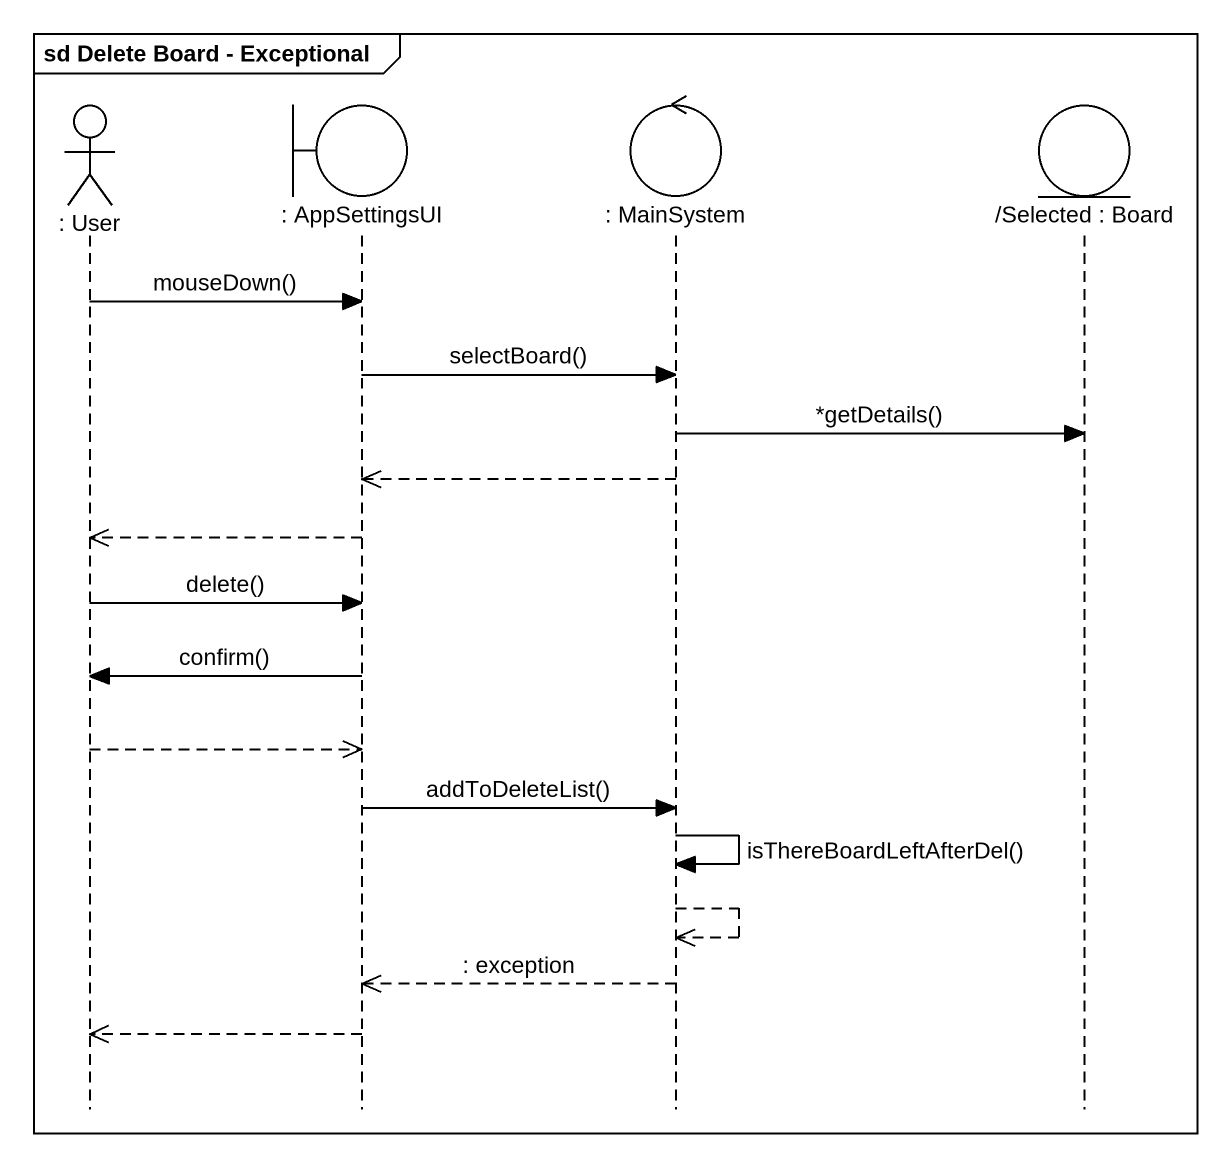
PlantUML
@startuml
mainframe sd Delete Board - Exceptional
hide footbox
actor ": User" as User
boundary ": AppSettingsUI" as AppSettingsUI
control ": MainSystem" as MainSystem
entity "/Selected : Board" as Selected_Board

User -> AppSettingsUI : mouseDown()
AppSettingsUI -> MainSystem : selectBoard()
MainSystem -> Selected_Board : *getDetails()
MainSystem -->> AppSettingsUI
AppSettingsUI -->> User
User -> AppSettingsUI : delete()
AppSettingsUI -> User : confirm()
User -->> AppSettingsUI
AppSettingsUI -> MainSystem : addToDeleteList()
MainSystem -> MainSystem : isThereBoardLeftAfterDel()
MainSystem -->> MainSystem
MainSystem -->> AppSettingsUI : : exception
AppSettingsUI -->> User
@enduml
